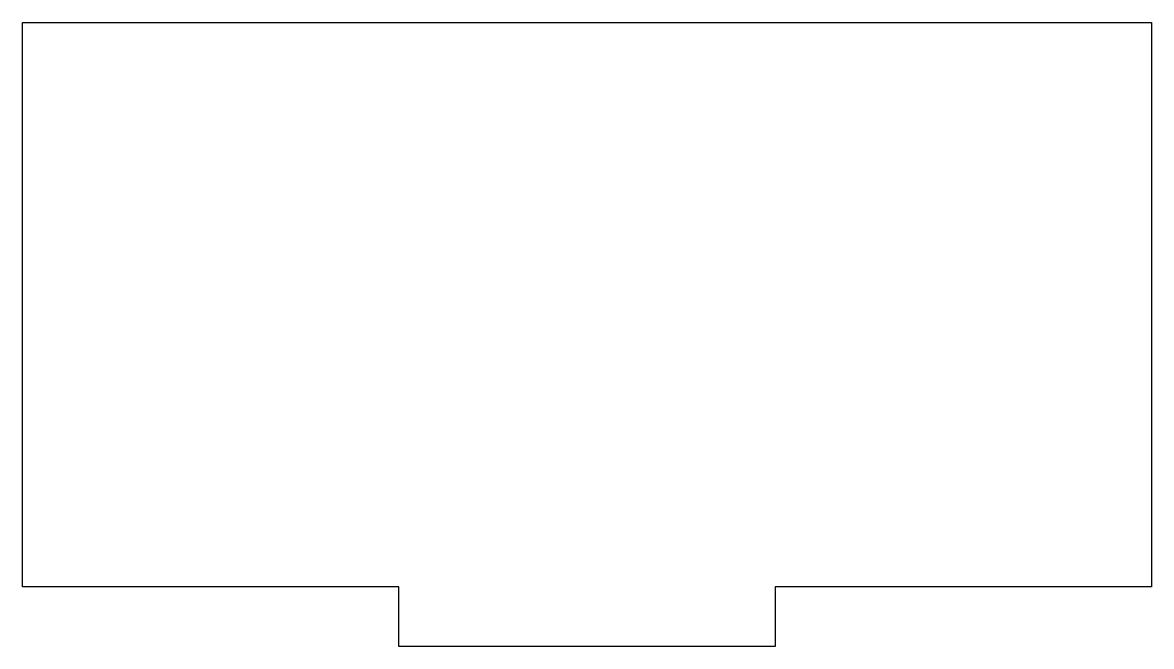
# Model space of a CAD drawing. Header units: millimetres. Extents: x 0 to 60, y 0 to 33.2.
import ezdxf

# ---------------------------------------------------------------- set-up
doc = ezdxf.new("R2010")
doc.units = ezdxf.units.MM
doc.layers.add('CUT', color=7, linetype='Continuous')

msp = doc.modelspace()

# ---------------------------------------------------------------- linework, layer by layer
at = {"layer": 'CUT'}
msp.add_lwpolyline([(0, 33.175), (60, 33.175), (60, 3.175), (40, 3.175), (40, 0), (20, 0), (20, 3.175), (0, 3.175)], close=True, dxfattribs=at)

doc.saveas('drawing.dxf')
